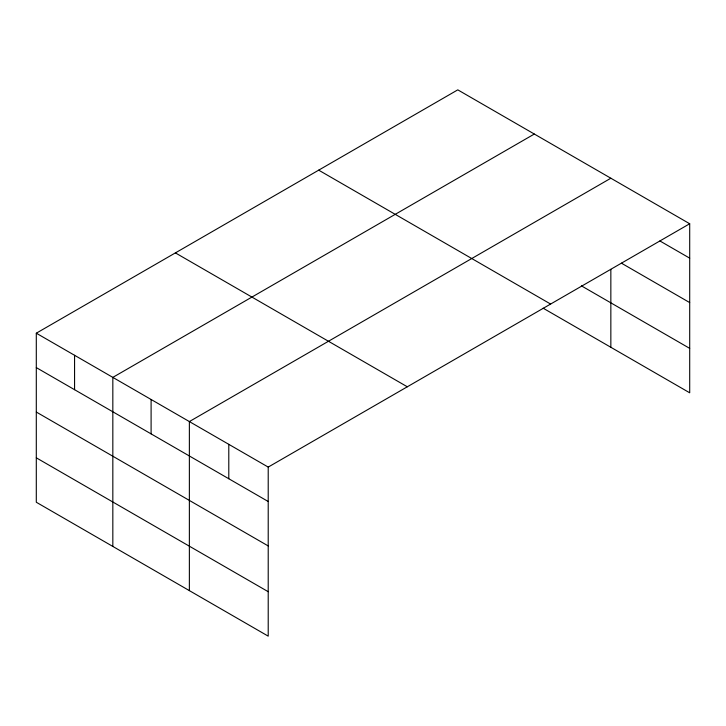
<?xml version="1.0" encoding="UTF-8"?>
<svg xmlns="http://www.w3.org/2000/svg" width="726" height="726" viewBox="0 0 726 726"><rect width="100%" height="100%" fill="white"/><g stroke="black" fill="none" stroke-linecap="round" stroke-linejoin="round"><path stroke-width="1.09" d="M543.148 308.196L689.7 392.802L689.7 223.753L457.788 89.852L36.3 333.198L36.3 502.247L268.212 636.148L268.212 467.09L36.3 333.198M534.318 134.038L112.829 377.384L112.829 546.433M610.847 178.224L189.368 421.57L189.368 590.619M268.212 467.09L689.7 223.753M659.889 240.95L689.7 258.157M621.429 263.175L689.7 302.588M581.417 285.853L689.7 348.371M318.696 170.156L550.607 304.049M175.393 252.893L407.304 386.786M36.3 367.601L268.212 501.503M36.3 412.041L268.212 545.934M36.3 457.816L268.212 591.708M610.847 269.346L610.847 347.282M228.79 444.33L228.79 478.733M151.099 399.472L151.099 433.885M74.569 355.286L74.569 389.699"/></g></svg>
